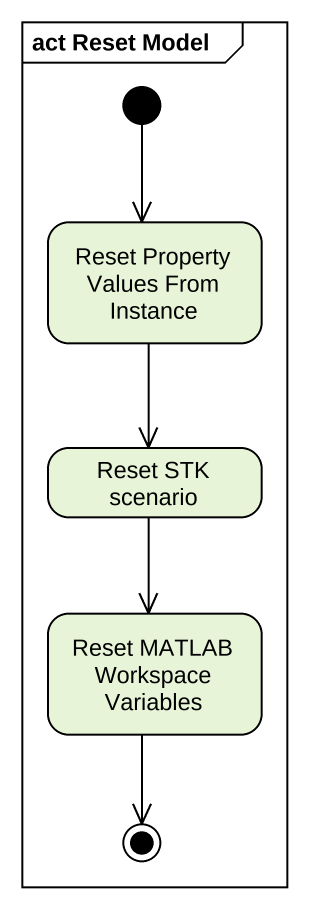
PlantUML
@startuml
mainframe act Reset Model
hide empty description
state "Reset Property Values From Instance" as Reset_Property_Values_From
state "Reset STK scenario" as Reset_STK_scenario
state "Reset MATLAB Workspace Variables" as Reset_MATLAB_Workspace
[*] --> Reset_Property_Values_From
Reset_Property_Values_From --> Reset_STK_scenario
Reset_STK_scenario --> Reset_MATLAB_Workspace
Reset_MATLAB_Workspace --> [*]
@enduml
